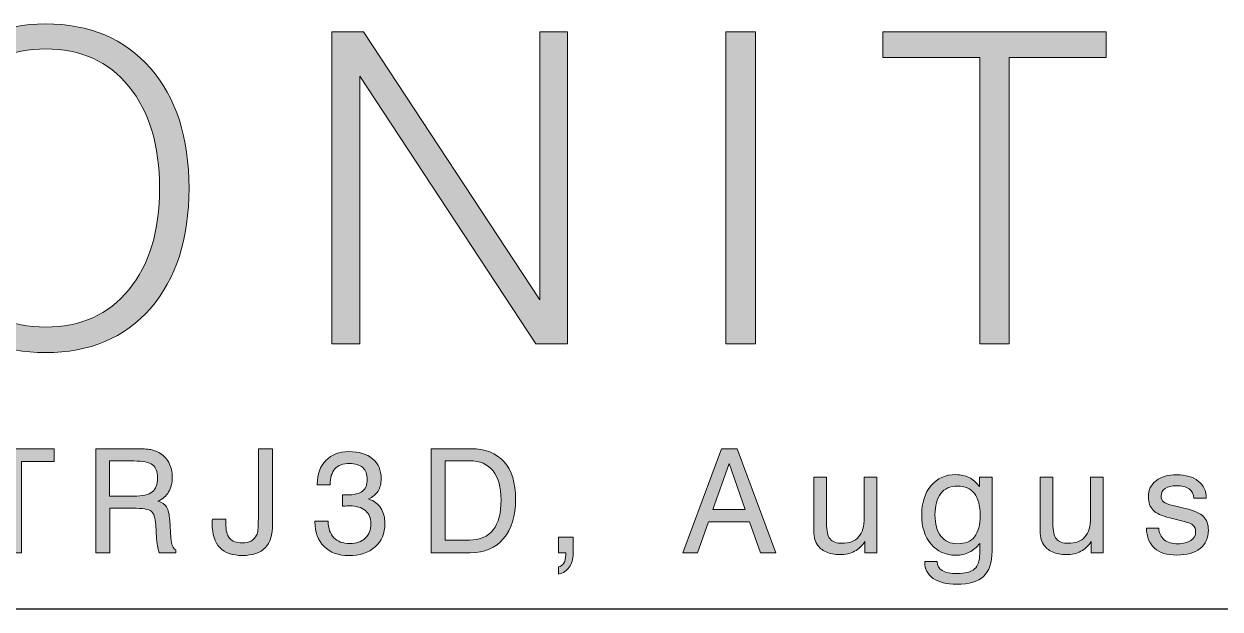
# Model space of a CAD drawing. Extents: x -156 to 152, y -57 to 92.
# Drawn here: x -135.7 to -126.99, y 16.54 to 20.81 of the extents above; entities that cross this region are included whole.
import ezdxf

# ---------------------------------------------------------------- set-up
doc = ezdxf.new("R2010")
doc.units = 0
doc.header["$MEASUREMENT"] = 0
doc.layers.get('0').update_dxf_attribs({"color": 50})
doc.layers.add('Layer 1', color=100, linetype='Continuous')

# ---------------------------------------------------------------- blocks, each defined once
blk = doc.blocks.new('samll')
at = {"layer": 'Layer 1', "true_color": 0x231f20}
h = blk.add_hatch(color=250, dxfattribs=at)
h.dxf.hatch_style = 2
edge = h.paths.add_edge_path()
edge.add_spline(control_points=[(122.944, -215.053), (122.944, -213.654), (123.299, -212.547), (124.01, -211.73), (124.721, -210.914), (125.682, -210.506), (126.893, -210.506), (128.108, -210.506), (129.072, -210.914), (129.785, -211.73), (130.498, -212.547), (130.854, -213.654), (130.854, -215.053), (130.854, -216.451), (130.498, -217.559), (129.785, -218.375), (129.072, -219.191), (128.108, -219.6), (126.893, -219.6), (125.682, -219.6), (124.721, -219.191), (124.01, -218.375), (123.299, -217.559), (122.944, -216.451), (122.944, -215.053)], knot_values=[0, 0, 0, 0, 1, 1, 1, 2, 2, 2, 3, 3, 3, 4, 4, 4, 5, 5, 5, 6, 6, 6, 7, 7, 7, 8, 8, 8, 8], degree=3, periodic=0)
edge = h.paths.add_edge_path()
edge.add_spline(control_points=[(123.764, -215.053), (123.764, -216.232), (124.045, -217.167), (124.608, -217.856), (125.17, -218.546), (125.932, -218.891), (126.893, -218.891), (127.858, -218.891), (128.624, -218.547), (129.19, -217.859), (129.756, -217.172), (130.04, -216.236), (130.04, -215.053), (130.04, -213.865), (129.756, -212.926), (129.19, -212.234), (128.624, -211.543), (127.858, -211.197), (126.893, -211.197), (125.944, -211.197), (125.185, -211.546), (124.617, -212.243), (124.048, -212.94), (123.764, -213.877), (123.764, -215.053)], knot_values=[0, 0, 0, 0, 1, 1, 1, 2, 2, 2, 3, 3, 3, 4, 4, 4, 5, 5, 5, 6, 6, 6, 7, 7, 7, 8, 8, 8, 8], degree=3, periodic=0)
h = blk.add_hatch(color=250, dxfattribs=at)
h.dxf.hatch_style = 2
h.paths.add_polyline_path([(134.801, -219.359), (134.801, -210.729), (135.674, -210.729), (140.549, -218.135), (140.549, -210.729), (141.316, -210.729), (141.316, -219.359), (140.438, -219.359), (135.58, -211.953), (135.58, -219.359)])
h = blk.add_hatch(color=250, dxfattribs=at)
h.dxf.hatch_style = 2
h.paths.add_polyline_path([(145.697, -219.359), (145.697, -210.729), (146.511, -210.729), (146.511, -219.359)])
h = blk.add_hatch(color=250, dxfattribs=at)
h.dxf.hatch_style = 2
h.paths.add_polyline_path([(152.714, -219.359), (152.714, -211.438), (150.036, -211.438), (150.036, -210.729), (156.206, -210.729), (156.206, -211.438), (153.528, -211.438), (153.528, -219.359)])
at = {"layer": 'Layer 1', "lineweight": 0}
for points in [[(134.801, -219.359), (134.801, -210.729), (135.674, -210.729), (140.549, -218.135), (140.549, -210.729), (141.316, -210.729), (141.316, -219.359), (140.438, -219.359), (135.58, -211.953), (135.58, -219.359), (134.801, -219.359)], [(145.697, -219.359), (145.697, -210.729), (146.511, -210.729), (146.511, -219.359), (145.697, -219.359)], [(152.714, -219.359), (152.714, -211.438), (150.036, -211.438), (150.036, -210.729), (156.206, -210.729), (156.206, -211.438), (153.528, -211.438), (153.528, -219.359), (152.714, -219.359)]]:
    blk.add_lwpolyline(points, dxfattribs=at)
for points in [[(122.944, -215.053), (122.944, -213.654), (123.299, -212.547), (124.01, -211.73), (124.721, -210.914), (125.682, -210.506), (126.893, -210.506), (128.108, -210.506), (129.072, -210.914), (129.785, -211.73), (130.498, -212.547), (130.854, -213.654), (130.854, -215.053), (130.854, -216.451), (130.498, -217.559), (129.785, -218.375), (129.072, -219.191), (128.108, -219.6), (126.893, -219.6), (125.682, -219.6), (124.721, -219.191), (124.01, -218.375), (123.299, -217.559), (122.944, -216.451), (122.944, -215.053)], [(123.764, -215.053), (123.764, -216.232), (124.045, -217.167), (124.608, -217.856), (125.17, -218.546), (125.932, -218.891), (126.893, -218.891), (127.858, -218.891), (128.624, -218.547), (129.19, -217.859), (129.756, -217.172), (130.04, -216.236), (130.04, -215.053), (130.04, -213.865), (129.756, -212.926), (129.19, -212.234), (128.624, -211.543), (127.858, -211.197), (126.893, -211.197), (125.944, -211.197), (125.185, -211.546), (124.617, -212.243), (124.048, -212.94), (123.764, -213.877), (123.764, -215.053)]]:
    blk.add_open_spline(points, degree=3, knots=[0, 0, 0, 0, 1, 1, 1, 2, 2, 2, 3, 3, 3, 4, 4, 4, 5, 5, 5, 6, 6, 6, 7, 7, 7, 8, 8, 8, 8], dxfattribs=at)
blk = doc.blocks.new('big')
at = {"layer": 'Layer 1', "true_color": 0x231f20}
h = blk.add_hatch(color=250, dxfattribs=at)
h.dxf.hatch_style = 2
h.paths.add_polyline_path([(125.826, -225.135), (125.826, -222.608), (124.918, -222.608), (124.918, -222.258), (127.127, -222.258), (127.127, -222.608), (126.219, -222.608), (126.219, -225.135)])
h = blk.add_hatch(color=250, dxfattribs=at)
h.dxf.hatch_style = 2
edge = h.paths.add_edge_path()
edge.add_spline(control_points=[(128.274, -222.258), (128.274, -222.258), (129.39, -222.258), (129.39, -222.258), (129.571, -222.258), (129.704, -222.266), (129.789, -222.282), (129.875, -222.297), (129.951, -222.323), (130.019, -222.36), (130.14, -222.426), (130.232, -222.519), (130.295, -222.637), (130.358, -222.756), (130.39, -222.895), (130.39, -223.055), (130.39, -223.21), (130.356, -223.343), (130.29, -223.453), (130.224, -223.562), (130.125, -223.649), (129.993, -223.711), (130.105, -223.743), (130.185, -223.795), (130.232, -223.87), (130.28, -223.944), (130.31, -224.069), (130.321, -224.247), (130.321, -224.247), (130.354, -224.721), (130.354, -224.721), (130.361, -224.823), (130.375, -224.898), (130.395, -224.949), (130.415, -224.999), (130.445, -225.034), (130.485, -225.055), (130.485, -225.055), (130.485, -225.135), (130.485, -225.135), (130.485, -225.135), (130.034, -225.135), (130.034, -225.135), (129.998, -225.075), (129.972, -224.947), (129.958, -224.75), (129.958, -224.745), (129.958, -224.741), (129.958, -224.739), (129.958, -224.739), (129.935, -224.364), (129.935, -224.364), (129.921, -224.171), (129.88, -224.046), (129.812, -223.989), (129.743, -223.932), (129.57, -223.903), (129.294, -223.903), (129.294, -223.903), (128.661, -223.903), (128.661, -223.903), (128.661, -223.903), (128.661, -225.135), (128.661, -225.135), (128.661, -225.135), (128.274, -225.135), (128.274, -225.135), (128.274, -225.135), (128.274, -222.258), (128.274, -222.258)], knot_values=[0, 0, 0, 0, 1, 1, 1, 2, 2, 2, 3, 3, 3, 4, 4, 4, 5, 5, 5, 6, 6, 6, 7, 7, 7, 8, 8, 8, 9, 9, 9, 10, 10, 10, 11, 11, 11, 12, 12, 12, 13, 13, 13, 14, 14, 14, 15, 15, 15, 16, 16, 16, 17, 17, 17, 18, 18, 18, 19, 19, 19, 20, 20, 20, 21, 21, 21, 22, 22, 22, 23, 23, 23, 23], degree=3, periodic=0)
edge = h.paths.add_edge_path()
edge.add_spline(control_points=[(128.657, -222.596), (128.657, -222.596), (128.657, -223.571), (128.657, -223.571), (128.657, -223.571), (129.325, -223.571), (129.325, -223.571), (129.566, -223.571), (129.736, -223.532), (129.836, -223.454), (129.936, -223.375), (129.985, -223.245), (129.985, -223.063), (129.985, -222.893), (129.938, -222.772), (129.845, -222.702), (129.751, -222.631), (129.578, -222.596), (129.325, -222.596), (129.325, -222.596), (128.657, -222.596), (128.657, -222.596)], knot_values=[0, 0, 0, 0, 1, 1, 1, 2, 2, 2, 3, 3, 3, 4, 4, 4, 5, 5, 5, 6, 6, 6, 7, 7, 7, 7], degree=3, periodic=0)
h = blk.add_hatch(color=250, dxfattribs=at)
h.dxf.hatch_style = 2
edge = h.paths.add_edge_path()
edge.add_spline(control_points=[(131.499, -224.204), (131.499, -224.204), (131.874, -224.204), (131.874, -224.204), (131.872, -224.218), (131.871, -224.233), (131.871, -224.25), (131.87, -224.266), (131.87, -224.29), (131.87, -224.323), (131.87, -224.513), (131.905, -224.65), (131.977, -224.736), (132.049, -224.821), (132.164, -224.864), (132.323, -224.864), (132.422, -224.864), (132.504, -224.846), (132.569, -224.811), (132.634, -224.776), (132.686, -224.721), (132.723, -224.647), (132.74, -224.612), (132.752, -224.562), (132.759, -224.5), (132.767, -224.437), (132.77, -224.33), (132.77, -224.18), (132.77, -224.18), (132.77, -222.258), (132.77, -222.258), (132.77, -222.258), (133.163, -222.258), (133.163, -222.258), (133.163, -222.258), (133.163, -224.338), (133.163, -224.338), (133.163, -224.635), (133.095, -224.855), (132.959, -224.998), (132.824, -225.14), (132.614, -225.211), (132.331, -225.211), (132.052, -225.211), (131.843, -225.138), (131.704, -224.991), (131.564, -224.844), (131.495, -224.622), (131.495, -224.327), (131.495, -224.294), (131.495, -224.269), (131.496, -224.251), (131.496, -224.234), (131.497, -224.218), (131.499, -224.204)], knot_values=[0, 0, 0, 0, 1, 1, 1, 2, 2, 2, 3, 3, 3, 4, 4, 4, 5, 5, 5, 6, 6, 6, 7, 7, 7, 8, 8, 8, 9, 9, 9, 10, 10, 10, 11, 11, 11, 12, 12, 12, 13, 13, 13, 14, 14, 14, 15, 15, 15, 16, 16, 16, 17, 17, 17, 18, 18, 18, 18], degree=3, periodic=0)
h = blk.add_hatch(color=250, dxfattribs=at)
h.dxf.hatch_style = 2
edge = h.paths.add_edge_path()
edge.add_spline(control_points=[(134.333, -224.264), (134.333, -224.264), (134.697, -224.264), (134.697, -224.264), (134.702, -224.461), (134.756, -224.612), (134.859, -224.719), (134.962, -224.826), (135.107, -224.879), (135.294, -224.879), (135.477, -224.879), (135.62, -224.831), (135.725, -224.733), (135.83, -224.635), (135.882, -224.501), (135.882, -224.331), (135.882, -224.174), (135.831, -224.053), (135.728, -223.967), (135.625, -223.881), (135.48, -223.838), (135.294, -223.838), (135.257, -223.838), (135.194, -223.841), (135.107, -223.846), (135.107, -223.846), (135.093, -223.848), (135.093, -223.848), (135.093, -223.848), (135.095, -223.532), (135.095, -223.532), (135.112, -223.533), (135.129, -223.534), (135.147, -223.535), (135.165, -223.535), (135.187, -223.536), (135.214, -223.536), (135.415, -223.536), (135.56, -223.501), (135.648, -223.433), (135.736, -223.365), (135.781, -223.255), (135.781, -223.104), (135.781, -222.963), (135.738, -222.855), (135.654, -222.78), (135.569, -222.704), (135.448, -222.667), (135.291, -222.667), (135.113, -222.667), (134.979, -222.716), (134.889, -222.816), (134.799, -222.916), (134.753, -223.063), (134.753, -223.258), (134.753, -223.258), (134.398, -223.258), (134.398, -223.258), (134.398, -223.258), (134.398, -223.239), (134.398, -223.239), (134.398, -222.964), (134.477, -222.745), (134.634, -222.583), (134.792, -222.42), (135.003, -222.338), (135.269, -222.338), (135.553, -222.338), (135.773, -222.404), (135.93, -222.536), (136.087, -222.667), (136.166, -222.851), (136.166, -223.086), (136.166, -223.222), (136.136, -223.337), (136.078, -223.431), (136.019, -223.525), (135.933, -223.598), (135.818, -223.647), (135.966, -223.702), (136.079, -223.787), (136.155, -223.902), (136.231, -224.017), (136.269, -224.16), (136.269, -224.331), (136.269, -224.599), (136.179, -224.813), (135.998, -224.974), (135.816, -225.135), (135.574, -225.215), (135.269, -225.215), (134.984, -225.215), (134.757, -225.131), (134.587, -224.962), (134.418, -224.794), (134.333, -224.567), (134.333, -224.284), (134.333, -224.284), (134.333, -224.264), (134.333, -224.264)], knot_values=[0, 0, 0, 0, 1, 1, 1, 2, 2, 2, 3, 3, 3, 4, 4, 4, 5, 5, 5, 6, 6, 6, 7, 7, 7, 8, 8, 8, 9, 9, 9, 10, 10, 10, 11, 11, 11, 12, 12, 12, 13, 13, 13, 14, 14, 14, 15, 15, 15, 16, 16, 16, 17, 17, 17, 18, 18, 18, 19, 19, 19, 20, 20, 20, 21, 21, 21, 22, 22, 22, 23, 23, 23, 24, 24, 24, 25, 25, 25, 26, 26, 26, 27, 27, 27, 28, 28, 28, 29, 29, 29, 30, 30, 30, 31, 31, 31, 32, 32, 32, 33, 33, 33, 33], degree=3, periodic=0)
h = blk.add_hatch(color=250, dxfattribs=at)
h.dxf.hatch_style = 2
edge = h.paths.add_edge_path()
edge.add_spline(control_points=[(137.546, -225.135), (137.546, -225.135), (137.546, -222.258), (137.546, -222.258), (137.546, -222.258), (138.642, -222.258), (138.642, -222.258), (139.042, -222.258), (139.35, -222.378), (139.562, -222.618), (139.775, -222.857), (139.882, -223.203), (139.882, -223.655), (139.882, -224.122), (139.771, -224.486), (139.551, -224.746), (139.33, -225.005), (139.022, -225.135), (138.626, -225.135), (138.626, -225.135), (137.546, -225.135), (137.546, -225.135)], knot_values=[0, 0, 0, 0, 1, 1, 1, 2, 2, 2, 3, 3, 3, 4, 4, 4, 5, 5, 5, 6, 6, 6, 7, 7, 7, 7], degree=3, periodic=0)
edge = h.paths.add_edge_path()
edge.add_spline(control_points=[(138.608, -222.59), (138.608, -222.59), (137.937, -222.59), (137.937, -222.59), (137.937, -222.59), (137.937, -224.784), (137.937, -224.784), (137.937, -224.784), (138.608, -224.784), (138.608, -224.784), (138.896, -224.784), (139.114, -224.69), (139.261, -224.503), (139.408, -224.316), (139.481, -224.04), (139.481, -223.674), (139.481, -223.324), (139.407, -223.056), (139.257, -222.87), (139.107, -222.684), (138.891, -222.59), (138.608, -222.59)], knot_values=[0, 0, 0, 0, 1, 1, 1, 2, 2, 2, 3, 3, 3, 4, 4, 4, 5, 5, 5, 6, 6, 6, 7, 7, 7, 7], degree=3, periodic=0)
h = blk.add_hatch(color=250, dxfattribs=at)
h.dxf.hatch_style = 2
h.paths.add_polyline_path([(144.502, -225.135), (145.571, -222.258), (146.002, -222.258), (147.075, -225.135), (146.651, -225.135), (146.346, -224.276), (145.213, -224.276), (144.907, -225.135)])
h.paths.add_polyline_path([(145.334, -223.94), (146.231, -223.94), (145.786, -222.67)])
h = blk.add_hatch(color=250, dxfattribs=at)
h.dxf.hatch_style = 2
edge = h.paths.add_edge_path()
edge.add_spline(control_points=[(148.478, -223.043), (148.478, -223.043), (148.478, -224.327), (148.478, -224.327), (148.478, -224.532), (148.51, -224.675), (148.575, -224.755), (148.639, -224.835), (148.748, -224.875), (148.902, -224.875), (149.105, -224.875), (149.259, -224.816), (149.363, -224.697), (149.467, -224.578), (149.519, -224.402), (149.519, -224.17), (149.519, -224.17), (149.519, -223.043), (149.519, -223.043), (149.519, -223.043), (149.871, -223.043), (149.871, -223.043), (149.871, -223.043), (149.871, -225.135), (149.871, -225.135), (149.871, -225.135), (149.535, -225.135), (149.535, -225.135), (149.535, -225.135), (149.535, -224.823), (149.535, -224.823), (149.462, -224.944), (149.367, -225.035), (149.251, -225.096), (149.136, -225.157), (149, -225.188), (148.843, -225.188), (148.697, -225.188), (148.57, -225.163), (148.462, -225.114), (148.354, -225.064), (148.271, -224.994), (148.214, -224.903), (148.182, -224.852), (148.158, -224.792), (148.144, -224.724), (148.13, -224.656), (148.123, -224.547), (148.123, -224.399), (148.123, -224.399), (148.123, -224.299), (148.123, -224.299), (148.123, -224.299), (148.123, -223.043), (148.123, -223.043), (148.123, -223.043), (148.478, -223.043), (148.478, -223.043)], knot_values=[0, 0, 0, 0, 1, 1, 1, 2, 2, 2, 3, 3, 3, 4, 4, 4, 5, 5, 5, 6, 6, 6, 7, 7, 7, 8, 8, 8, 9, 9, 9, 10, 10, 10, 11, 11, 11, 12, 12, 12, 13, 13, 13, 14, 14, 14, 15, 15, 15, 16, 16, 16, 17, 17, 17, 18, 18, 18, 19, 19, 19, 19], degree=3, periodic=0)
h = blk.add_hatch(color=250, dxfattribs=at)
h.dxf.hatch_style = 2
edge = h.paths.add_edge_path()
edge.add_spline(control_points=[(152.71, -224.879), (152.628, -224.987), (152.532, -225.068), (152.422, -225.123), (152.312, -225.177), (152.187, -225.204), (152.046, -225.204), (151.763, -225.204), (151.536, -225.101), (151.364, -224.896), (151.192, -224.691), (151.106, -224.42), (151.106, -224.083), (151.106, -223.749), (151.193, -223.481), (151.365, -223.279), (151.538, -223.076), (151.766, -222.975), (152.05, -222.975), (152.188, -222.975), (152.309, -223.001), (152.414, -223.054), (152.519, -223.107), (152.616, -223.191), (152.706, -223.307), (152.706, -223.307), (152.706, -223.043), (152.706, -223.043), (152.706, -223.043), (153.05, -223.043), (153.05, -223.043), (153.05, -223.043), (153.05, -225.09), (153.05, -225.09), (153.05, -225.413), (152.973, -225.646), (152.819, -225.791), (152.666, -225.935), (152.417, -226.006), (152.075, -226.006), (151.798, -226.006), (151.581, -225.952), (151.425, -225.844), (151.269, -225.736), (151.19, -225.586), (151.19, -225.395), (151.19, -225.395), (151.19, -225.379), (151.19, -225.379), (151.19, -225.379), (151.534, -225.379), (151.534, -225.379), (151.534, -225.379), (151.534, -225.387), (151.534, -225.387), (151.534, -225.495), (151.58, -225.576), (151.672, -225.63), (151.764, -225.685), (151.902, -225.711), (152.087, -225.711), (152.308, -225.711), (152.467, -225.669), (152.564, -225.584), (152.662, -225.5), (152.71, -225.36), (152.71, -225.167), (152.71, -225.167), (152.71, -224.879), (152.71, -224.879)], knot_values=[0, 0, 0, 0, 1, 1, 1, 2, 2, 2, 3, 3, 3, 4, 4, 4, 5, 5, 5, 6, 6, 6, 7, 7, 7, 8, 8, 8, 9, 9, 9, 10, 10, 10, 11, 11, 11, 12, 12, 12, 13, 13, 13, 14, 14, 14, 15, 15, 15, 16, 16, 16, 17, 17, 17, 18, 18, 18, 19, 19, 19, 20, 20, 20, 21, 21, 21, 22, 22, 22, 23, 23, 23, 23], degree=3, periodic=0)
edge = h.paths.add_edge_path()
edge.add_spline(control_points=[(152.091, -223.292), (151.893, -223.292), (151.741, -223.36), (151.634, -223.499), (151.527, -223.637), (151.474, -223.834), (151.474, -224.09), (151.474, -224.342), (151.528, -224.537), (151.638, -224.677), (151.747, -224.817), (151.899, -224.887), (152.095, -224.887), (152.308, -224.887), (152.466, -224.823), (152.568, -224.695), (152.67, -224.566), (152.722, -224.37), (152.722, -224.104), (152.722, -223.836), (152.668, -223.633), (152.562, -223.497), (152.457, -223.36), (152.299, -223.292), (152.091, -223.292)], knot_values=[0, 0, 0, 0, 1, 1, 1, 2, 2, 2, 3, 3, 3, 4, 4, 4, 5, 5, 5, 6, 6, 6, 7, 7, 7, 8, 8, 8, 8], degree=3, periodic=0)
h = blk.add_hatch(color=250, dxfattribs=at)
h.dxf.hatch_style = 2
edge = h.paths.add_edge_path()
edge.add_spline(control_points=[(154.734, -223.043), (154.734, -223.043), (154.734, -224.327), (154.734, -224.327), (154.734, -224.532), (154.767, -224.675), (154.831, -224.755), (154.896, -224.835), (155.004, -224.875), (155.158, -224.875), (155.361, -224.875), (155.515, -224.816), (155.619, -224.697), (155.723, -224.578), (155.775, -224.402), (155.775, -224.17), (155.775, -224.17), (155.775, -223.043), (155.775, -223.043), (155.775, -223.043), (156.127, -223.043), (156.127, -223.043), (156.127, -223.043), (156.127, -225.135), (156.127, -225.135), (156.127, -225.135), (155.791, -225.135), (155.791, -225.135), (155.791, -225.135), (155.791, -224.823), (155.791, -224.823), (155.718, -224.944), (155.624, -225.035), (155.508, -225.096), (155.392, -225.157), (155.256, -225.188), (155.1, -225.188), (154.954, -225.188), (154.827, -225.163), (154.719, -225.114), (154.611, -225.064), (154.528, -224.994), (154.471, -224.903), (154.438, -224.852), (154.415, -224.792), (154.4, -224.724), (154.386, -224.656), (154.379, -224.547), (154.379, -224.399), (154.379, -224.399), (154.379, -224.299), (154.379, -224.299), (154.379, -224.299), (154.379, -223.043), (154.379, -223.043), (154.379, -223.043), (154.734, -223.043), (154.734, -223.043)], knot_values=[0, 0, 0, 0, 1, 1, 1, 2, 2, 2, 3, 3, 3, 4, 4, 4, 5, 5, 5, 6, 6, 6, 7, 7, 7, 8, 8, 8, 9, 9, 9, 10, 10, 10, 11, 11, 11, 12, 12, 12, 13, 13, 13, 14, 14, 14, 15, 15, 15, 16, 16, 16, 17, 17, 17, 18, 18, 18, 19, 19, 19, 19], degree=3, periodic=0)
h = blk.add_hatch(color=250, dxfattribs=at)
h.dxf.hatch_style = 2
edge = h.paths.add_edge_path()
edge.add_spline(control_points=[(157.319, -224.456), (157.319, -224.456), (157.657, -224.456), (157.657, -224.456), (157.67, -224.598), (157.721, -224.705), (157.811, -224.778), (157.9, -224.851), (158.026, -224.887), (158.19, -224.887), (158.341, -224.887), (158.46, -224.857), (158.548, -224.798), (158.635, -224.739), (158.679, -224.658), (158.679, -224.555), (158.679, -224.479), (158.657, -224.419), (158.613, -224.378), (158.57, -224.337), (158.485, -224.302), (158.358, -224.272), (158.358, -224.272), (157.966, -224.17), (157.966, -224.17), (157.745, -224.117), (157.59, -224.046), (157.504, -223.958), (157.417, -223.871), (157.374, -223.745), (157.374, -223.583), (157.374, -223.397), (157.444, -223.251), (157.584, -223.142), (157.724, -223.033), (157.916, -222.979), (158.159, -222.979), (158.408, -222.979), (158.606, -223.037), (158.753, -223.153), (158.9, -223.269), (158.974, -223.424), (158.974, -223.62), (158.974, -223.62), (158.974, -223.627), (158.974, -223.627), (158.974, -223.627), (158.632, -223.627), (158.632, -223.627), (158.624, -223.517), (158.579, -223.431), (158.496, -223.371), (158.414, -223.31), (158.301, -223.28), (158.159, -223.28), (158.017, -223.28), (157.91, -223.305), (157.836, -223.354), (157.762, -223.403), (157.726, -223.476), (157.726, -223.571), (157.726, -223.639), (157.749, -223.691), (157.795, -223.73), (157.841, -223.769), (157.927, -223.802), (158.054, -223.831), (158.054, -223.831), (158.394, -223.911), (158.394, -223.911), (158.636, -223.968), (158.802, -224.041), (158.894, -224.13), (158.985, -224.22), (159.03, -224.347), (159.03, -224.512), (159.03, -224.729), (158.954, -224.898), (158.801, -225.019), (158.648, -225.14), (158.434, -225.2), (158.159, -225.2), (157.891, -225.2), (157.685, -225.136), (157.541, -225.008), (157.397, -224.881), (157.323, -224.696), (157.319, -224.456)], knot_values=[0, 0, 0, 0, 1, 1, 1, 2, 2, 2, 3, 3, 3, 4, 4, 4, 5, 5, 5, 6, 6, 6, 7, 7, 7, 8, 8, 8, 9, 9, 9, 10, 10, 10, 11, 11, 11, 12, 12, 12, 13, 13, 13, 14, 14, 14, 15, 15, 15, 16, 16, 16, 17, 17, 17, 18, 18, 18, 19, 19, 19, 20, 20, 20, 21, 21, 21, 22, 22, 22, 23, 23, 23, 24, 24, 24, 25, 25, 25, 26, 26, 26, 27, 27, 27, 28, 28, 28, 29, 29, 29, 29], degree=3, periodic=0)
h = blk.add_hatch(color=250, dxfattribs=at)
h.dxf.hatch_style = 2
edge = h.paths.add_edge_path()
edge.add_spline(control_points=[(141.07, -225.135), (141.07, -225.135), (141.07, -224.704), (141.07, -224.704), (141.07, -224.704), (141.471, -224.704), (141.471, -224.704), (141.471, -224.704), (141.471, -225.17), (141.471, -225.17), (141.471, -225.317), (141.436, -225.439), (141.366, -225.536), (141.296, -225.632), (141.198, -225.696), (141.07, -225.727), (141.07, -225.727), (141.07, -225.528), (141.07, -225.528), (141.133, -225.515), (141.181, -225.479), (141.216, -225.421), (141.25, -225.363), (141.268, -225.288), (141.268, -225.196), (141.268, -225.196), (141.268, -225.135), (141.268, -225.135), (141.268, -225.135), (141.07, -225.135), (141.07, -225.135)], knot_values=[0, 0, 0, 0, 1, 1, 1, 2, 2, 2, 3, 3, 3, 4, 4, 4, 5, 5, 5, 6, 6, 6, 7, 7, 7, 8, 8, 8, 9, 9, 9, 10, 10, 10, 10], degree=3, periodic=0)
at = {"layer": 'Layer 1', "lineweight": 0}
for points in [[(125.826, -225.135), (125.826, -222.608), (124.918, -222.608), (124.918, -222.258), (127.127, -222.258), (127.127, -222.608), (126.219, -222.608), (126.219, -225.135), (125.826, -225.135)], [(144.502, -225.135), (145.571, -222.258), (146.002, -222.258), (147.075, -225.135), (146.651, -225.135), (146.346, -224.276), (145.213, -224.276), (144.907, -225.135), (144.502, -225.135)], [(145.334, -223.94), (146.231, -223.94), (145.786, -222.67), (145.334, -223.94)]]:
    blk.add_lwpolyline(points, dxfattribs=at)
for points, knots in [([(128.274, -222.258), (128.274, -222.258), (129.39, -222.258), (129.39, -222.258), (129.571, -222.258), (129.704, -222.266), (129.789, -222.282), (129.875, -222.297), (129.951, -222.323), (130.019, -222.36), (130.14, -222.426), (130.232, -222.519), (130.295, -222.637), (130.358, -222.756), (130.39, -222.895), (130.39, -223.055), (130.39, -223.21), (130.356, -223.343), (130.29, -223.453), (130.224, -223.562), (130.125, -223.649), (129.993, -223.711), (130.105, -223.743), (130.185, -223.795), (130.232, -223.87), (130.28, -223.944), (130.31, -224.069), (130.321, -224.247), (130.321, -224.247), (130.354, -224.721), (130.354, -224.721), (130.361, -224.823), (130.375, -224.898), (130.395, -224.949), (130.415, -224.999), (130.445, -225.034), (130.485, -225.055), (130.485, -225.055), (130.485, -225.135), (130.485, -225.135), (130.485, -225.135), (130.034, -225.135), (130.034, -225.135), (129.998, -225.075), (129.972, -224.947), (129.958, -224.75), (129.958, -224.745), (129.958, -224.741), (129.958, -224.739), (129.958, -224.739), (129.935, -224.364), (129.935, -224.364), (129.921, -224.171), (129.88, -224.046), (129.812, -223.989), (129.743, -223.932), (129.57, -223.903), (129.294, -223.903), (129.294, -223.903), (128.661, -223.903), (128.661, -223.903), (128.661, -223.903), (128.661, -225.135), (128.661, -225.135), (128.661, -225.135), (128.274, -225.135), (128.274, -225.135), (128.274, -225.135), (128.274, -222.258), (128.274, -222.258)], [0, 0, 0, 0, 1, 1, 1, 2, 2, 2, 3, 3, 3, 4, 4, 4, 5, 5, 5, 6, 6, 6, 7, 7, 7, 8, 8, 8, 9, 9, 9, 10, 10, 10, 11, 11, 11, 12, 12, 12, 13, 13, 13, 14, 14, 14, 15, 15, 15, 16, 16, 16, 17, 17, 17, 18, 18, 18, 19, 19, 19, 20, 20, 20, 21, 21, 21, 22, 22, 22, 23, 23, 23, 23]), ([(131.499, -224.204), (131.499, -224.204), (131.874, -224.204), (131.874, -224.204), (131.872, -224.218), (131.871, -224.233), (131.871, -224.25), (131.87, -224.266), (131.87, -224.29), (131.87, -224.323), (131.87, -224.513), (131.905, -224.65), (131.977, -224.736), (132.049, -224.821), (132.164, -224.864), (132.323, -224.864), (132.422, -224.864), (132.504, -224.846), (132.569, -224.811), (132.634, -224.776), (132.686, -224.721), (132.723, -224.647), (132.74, -224.612), (132.752, -224.562), (132.759, -224.5), (132.767, -224.437), (132.77, -224.33), (132.77, -224.18), (132.77, -224.18), (132.77, -222.258), (132.77, -222.258), (132.77, -222.258), (133.163, -222.258), (133.163, -222.258), (133.163, -222.258), (133.163, -224.338), (133.163, -224.338), (133.163, -224.635), (133.095, -224.855), (132.959, -224.998), (132.824, -225.14), (132.614, -225.211), (132.331, -225.211), (132.052, -225.211), (131.843, -225.138), (131.704, -224.991), (131.564, -224.844), (131.495, -224.622), (131.495, -224.327), (131.495, -224.294), (131.495, -224.269), (131.496, -224.251), (131.496, -224.234), (131.497, -224.218), (131.499, -224.204)], [0, 0, 0, 0, 1, 1, 1, 2, 2, 2, 3, 3, 3, 4, 4, 4, 5, 5, 5, 6, 6, 6, 7, 7, 7, 8, 8, 8, 9, 9, 9, 10, 10, 10, 11, 11, 11, 12, 12, 12, 13, 13, 13, 14, 14, 14, 15, 15, 15, 16, 16, 16, 17, 17, 17, 18, 18, 18, 18]), ([(134.333, -224.264), (134.333, -224.264), (134.697, -224.264), (134.697, -224.264), (134.702, -224.461), (134.756, -224.612), (134.859, -224.719), (134.962, -224.826), (135.107, -224.879), (135.294, -224.879), (135.477, -224.879), (135.62, -224.831), (135.725, -224.733), (135.83, -224.635), (135.882, -224.501), (135.882, -224.331), (135.882, -224.174), (135.831, -224.053), (135.728, -223.967), (135.625, -223.881), (135.48, -223.838), (135.294, -223.838), (135.257, -223.838), (135.194, -223.841), (135.107, -223.846), (135.107, -223.846), (135.093, -223.848), (135.093, -223.848), (135.093, -223.848), (135.095, -223.532), (135.095, -223.532), (135.112, -223.533), (135.129, -223.534), (135.147, -223.535), (135.165, -223.535), (135.187, -223.536), (135.214, -223.536), (135.415, -223.536), (135.56, -223.501), (135.648, -223.433), (135.736, -223.365), (135.781, -223.255), (135.781, -223.104), (135.781, -222.963), (135.738, -222.855), (135.654, -222.78), (135.569, -222.704), (135.448, -222.667), (135.291, -222.667), (135.113, -222.667), (134.979, -222.716), (134.889, -222.816), (134.799, -222.916), (134.753, -223.063), (134.753, -223.258), (134.753, -223.258), (134.398, -223.258), (134.398, -223.258), (134.398, -223.258), (134.398, -223.239), (134.398, -223.239), (134.398, -222.964), (134.477, -222.745), (134.634, -222.583), (134.792, -222.42), (135.003, -222.338), (135.269, -222.338), (135.553, -222.338), (135.773, -222.404), (135.93, -222.536), (136.087, -222.667), (136.166, -222.851), (136.166, -223.086), (136.166, -223.222), (136.136, -223.337), (136.078, -223.431), (136.019, -223.525), (135.933, -223.598), (135.818, -223.647), (135.966, -223.702), (136.079, -223.787), (136.155, -223.902), (136.231, -224.017), (136.269, -224.16), (136.269, -224.331), (136.269, -224.599), (136.179, -224.813), (135.998, -224.974), (135.816, -225.135), (135.574, -225.215), (135.269, -225.215), (134.984, -225.215), (134.757, -225.131), (134.587, -224.962), (134.418, -224.794), (134.333, -224.567), (134.333, -224.284), (134.333, -224.284), (134.333, -224.264), (134.333, -224.264)], [0, 0, 0, 0, 1, 1, 1, 2, 2, 2, 3, 3, 3, 4, 4, 4, 5, 5, 5, 6, 6, 6, 7, 7, 7, 8, 8, 8, 9, 9, 9, 10, 10, 10, 11, 11, 11, 12, 12, 12, 13, 13, 13, 14, 14, 14, 15, 15, 15, 16, 16, 16, 17, 17, 17, 18, 18, 18, 19, 19, 19, 20, 20, 20, 21, 21, 21, 22, 22, 22, 23, 23, 23, 24, 24, 24, 25, 25, 25, 26, 26, 26, 27, 27, 27, 28, 28, 28, 29, 29, 29, 30, 30, 30, 31, 31, 31, 32, 32, 32, 33, 33, 33, 33]), ([(137.546, -225.135), (137.546, -225.135), (137.546, -222.258), (137.546, -222.258), (137.546, -222.258), (138.642, -222.258), (138.642, -222.258), (139.042, -222.258), (139.35, -222.378), (139.562, -222.618), (139.775, -222.857), (139.882, -223.203), (139.882, -223.655), (139.882, -224.122), (139.771, -224.486), (139.551, -224.746), (139.33, -225.005), (139.022, -225.135), (138.626, -225.135), (138.626, -225.135), (137.546, -225.135), (137.546, -225.135)], [0, 0, 0, 0, 1, 1, 1, 2, 2, 2, 3, 3, 3, 4, 4, 4, 5, 5, 5, 6, 6, 6, 7, 7, 7, 7]), ([(128.657, -222.596), (128.657, -222.596), (128.657, -223.571), (128.657, -223.571), (128.657, -223.571), (129.325, -223.571), (129.325, -223.571), (129.566, -223.571), (129.736, -223.532), (129.836, -223.454), (129.936, -223.375), (129.985, -223.245), (129.985, -223.063), (129.985, -222.893), (129.938, -222.772), (129.845, -222.702), (129.751, -222.631), (129.578, -222.596), (129.325, -222.596), (129.325, -222.596), (128.657, -222.596), (128.657, -222.596)], [0, 0, 0, 0, 1, 1, 1, 2, 2, 2, 3, 3, 3, 4, 4, 4, 5, 5, 5, 6, 6, 6, 7, 7, 7, 7]), ([(138.608, -222.59), (138.608, -222.59), (137.937, -222.59), (137.937, -222.59), (137.937, -222.59), (137.937, -224.784), (137.937, -224.784), (137.937, -224.784), (138.608, -224.784), (138.608, -224.784), (138.896, -224.784), (139.114, -224.69), (139.261, -224.503), (139.408, -224.316), (139.481, -224.04), (139.481, -223.674), (139.481, -223.324), (139.407, -223.056), (139.257, -222.87), (139.107, -222.684), (138.891, -222.59), (138.608, -222.59)], [0, 0, 0, 0, 1, 1, 1, 2, 2, 2, 3, 3, 3, 4, 4, 4, 5, 5, 5, 6, 6, 6, 7, 7, 7, 7]), ([(148.478, -223.043), (148.478, -223.043), (148.478, -224.327), (148.478, -224.327), (148.478, -224.532), (148.51, -224.675), (148.575, -224.755), (148.639, -224.835), (148.748, -224.875), (148.902, -224.875), (149.105, -224.875), (149.259, -224.816), (149.363, -224.697), (149.467, -224.578), (149.519, -224.402), (149.519, -224.17), (149.519, -224.17), (149.519, -223.043), (149.519, -223.043), (149.519, -223.043), (149.871, -223.043), (149.871, -223.043), (149.871, -223.043), (149.871, -225.135), (149.871, -225.135), (149.871, -225.135), (149.535, -225.135), (149.535, -225.135), (149.535, -225.135), (149.535, -224.823), (149.535, -224.823), (149.462, -224.944), (149.367, -225.035), (149.251, -225.096), (149.136, -225.157), (149, -225.188), (148.843, -225.188), (148.697, -225.188), (148.57, -225.163), (148.462, -225.114), (148.354, -225.064), (148.271, -224.994), (148.214, -224.903), (148.182, -224.852), (148.158, -224.792), (148.144, -224.724), (148.13, -224.656), (148.123, -224.547), (148.123, -224.399), (148.123, -224.399), (148.123, -224.299), (148.123, -224.299), (148.123, -224.299), (148.123, -223.043), (148.123, -223.043), (148.123, -223.043), (148.478, -223.043), (148.478, -223.043)], [0, 0, 0, 0, 1, 1, 1, 2, 2, 2, 3, 3, 3, 4, 4, 4, 5, 5, 5, 6, 6, 6, 7, 7, 7, 8, 8, 8, 9, 9, 9, 10, 10, 10, 11, 11, 11, 12, 12, 12, 13, 13, 13, 14, 14, 14, 15, 15, 15, 16, 16, 16, 17, 17, 17, 18, 18, 18, 19, 19, 19, 19]), ([(152.71, -224.879), (152.628, -224.987), (152.532, -225.068), (152.422, -225.123), (152.312, -225.177), (152.187, -225.204), (152.046, -225.204), (151.763, -225.204), (151.536, -225.101), (151.364, -224.896), (151.192, -224.691), (151.106, -224.42), (151.106, -224.083), (151.106, -223.749), (151.193, -223.481), (151.365, -223.279), (151.538, -223.076), (151.766, -222.975), (152.05, -222.975), (152.188, -222.975), (152.309, -223.001), (152.414, -223.054), (152.519, -223.107), (152.616, -223.191), (152.706, -223.307), (152.706, -223.307), (152.706, -223.043), (152.706, -223.043), (152.706, -223.043), (153.05, -223.043), (153.05, -223.043), (153.05, -223.043), (153.05, -225.09), (153.05, -225.09), (153.05, -225.413), (152.973, -225.646), (152.819, -225.791), (152.666, -225.935), (152.417, -226.006), (152.075, -226.006), (151.798, -226.006), (151.581, -225.952), (151.425, -225.844), (151.269, -225.736), (151.19, -225.586), (151.19, -225.395), (151.19, -225.395), (151.19, -225.379), (151.19, -225.379), (151.19, -225.379), (151.534, -225.379), (151.534, -225.379), (151.534, -225.379), (151.534, -225.387), (151.534, -225.387), (151.534, -225.495), (151.58, -225.576), (151.672, -225.63), (151.764, -225.685), (151.902, -225.711), (152.087, -225.711), (152.308, -225.711), (152.467, -225.669), (152.564, -225.584), (152.662, -225.5), (152.71, -225.36), (152.71, -225.167), (152.71, -225.167), (152.71, -224.879), (152.71, -224.879)], [0, 0, 0, 0, 1, 1, 1, 2, 2, 2, 3, 3, 3, 4, 4, 4, 5, 5, 5, 6, 6, 6, 7, 7, 7, 8, 8, 8, 9, 9, 9, 10, 10, 10, 11, 11, 11, 12, 12, 12, 13, 13, 13, 14, 14, 14, 15, 15, 15, 16, 16, 16, 17, 17, 17, 18, 18, 18, 19, 19, 19, 20, 20, 20, 21, 21, 21, 22, 22, 22, 23, 23, 23, 23]), ([(154.734, -223.043), (154.734, -223.043), (154.734, -224.327), (154.734, -224.327), (154.734, -224.532), (154.767, -224.675), (154.831, -224.755), (154.896, -224.835), (155.004, -224.875), (155.158, -224.875), (155.361, -224.875), (155.515, -224.816), (155.619, -224.697), (155.723, -224.578), (155.775, -224.402), (155.775, -224.17), (155.775, -224.17), (155.775, -223.043), (155.775, -223.043), (155.775, -223.043), (156.127, -223.043), (156.127, -223.043), (156.127, -223.043), (156.127, -225.135), (156.127, -225.135), (156.127, -225.135), (155.791, -225.135), (155.791, -225.135), (155.791, -225.135), (155.791, -224.823), (155.791, -224.823), (155.718, -224.944), (155.624, -225.035), (155.508, -225.096), (155.392, -225.157), (155.256, -225.188), (155.1, -225.188), (154.954, -225.188), (154.827, -225.163), (154.719, -225.114), (154.611, -225.064), (154.528, -224.994), (154.471, -224.903), (154.438, -224.852), (154.415, -224.792), (154.4, -224.724), (154.386, -224.656), (154.379, -224.547), (154.379, -224.399), (154.379, -224.399), (154.379, -224.299), (154.379, -224.299), (154.379, -224.299), (154.379, -223.043), (154.379, -223.043), (154.379, -223.043), (154.734, -223.043), (154.734, -223.043)], [0, 0, 0, 0, 1, 1, 1, 2, 2, 2, 3, 3, 3, 4, 4, 4, 5, 5, 5, 6, 6, 6, 7, 7, 7, 8, 8, 8, 9, 9, 9, 10, 10, 10, 11, 11, 11, 12, 12, 12, 13, 13, 13, 14, 14, 14, 15, 15, 15, 16, 16, 16, 17, 17, 17, 18, 18, 18, 19, 19, 19, 19]), ([(157.319, -224.456), (157.319, -224.456), (157.657, -224.456), (157.657, -224.456), (157.67, -224.598), (157.721, -224.705), (157.811, -224.778), (157.9, -224.851), (158.026, -224.887), (158.19, -224.887), (158.341, -224.887), (158.46, -224.857), (158.548, -224.798), (158.635, -224.739), (158.679, -224.658), (158.679, -224.555), (158.679, -224.479), (158.657, -224.419), (158.613, -224.378), (158.57, -224.337), (158.485, -224.302), (158.358, -224.272), (158.358, -224.272), (157.966, -224.17), (157.966, -224.17), (157.745, -224.117), (157.59, -224.046), (157.504, -223.958), (157.417, -223.871), (157.374, -223.745), (157.374, -223.583), (157.374, -223.397), (157.444, -223.251), (157.584, -223.142), (157.724, -223.033), (157.916, -222.979), (158.159, -222.979), (158.408, -222.979), (158.606, -223.037), (158.753, -223.153), (158.9, -223.269), (158.974, -223.424), (158.974, -223.62), (158.974, -223.62), (158.974, -223.627), (158.974, -223.627), (158.974, -223.627), (158.632, -223.627), (158.632, -223.627), (158.624, -223.517), (158.579, -223.431), (158.496, -223.371), (158.414, -223.31), (158.301, -223.28), (158.159, -223.28), (158.017, -223.28), (157.91, -223.305), (157.836, -223.354), (157.762, -223.403), (157.726, -223.476), (157.726, -223.571), (157.726, -223.639), (157.749, -223.691), (157.795, -223.73), (157.841, -223.769), (157.927, -223.802), (158.054, -223.831), (158.054, -223.831), (158.394, -223.911), (158.394, -223.911), (158.636, -223.968), (158.802, -224.041), (158.894, -224.13), (158.985, -224.22), (159.03, -224.347), (159.03, -224.512), (159.03, -224.729), (158.954, -224.898), (158.801, -225.019), (158.648, -225.14), (158.434, -225.2), (158.159, -225.2), (157.891, -225.2), (157.685, -225.136), (157.541, -225.008), (157.397, -224.881), (157.323, -224.696), (157.319, -224.456)], [0, 0, 0, 0, 1, 1, 1, 2, 2, 2, 3, 3, 3, 4, 4, 4, 5, 5, 5, 6, 6, 6, 7, 7, 7, 8, 8, 8, 9, 9, 9, 10, 10, 10, 11, 11, 11, 12, 12, 12, 13, 13, 13, 14, 14, 14, 15, 15, 15, 16, 16, 16, 17, 17, 17, 18, 18, 18, 19, 19, 19, 20, 20, 20, 21, 21, 21, 22, 22, 22, 23, 23, 23, 24, 24, 24, 25, 25, 25, 26, 26, 26, 27, 27, 27, 28, 28, 28, 29, 29, 29, 29]), ([(152.091, -223.292), (151.893, -223.292), (151.741, -223.36), (151.634, -223.499), (151.527, -223.637), (151.474, -223.834), (151.474, -224.09), (151.474, -224.342), (151.528, -224.537), (151.638, -224.677), (151.747, -224.817), (151.899, -224.887), (152.095, -224.887), (152.308, -224.887), (152.466, -224.823), (152.568, -224.695), (152.67, -224.566), (152.722, -224.37), (152.722, -224.104), (152.722, -223.836), (152.668, -223.633), (152.562, -223.497), (152.457, -223.36), (152.299, -223.292), (152.091, -223.292)], [0, 0, 0, 0, 1, 1, 1, 2, 2, 2, 3, 3, 3, 4, 4, 4, 5, 5, 5, 6, 6, 6, 7, 7, 7, 8, 8, 8, 8]), ([(141.07, -225.135), (141.07, -225.135), (141.07, -224.704), (141.07, -224.704), (141.07, -224.704), (141.471, -224.704), (141.471, -224.704), (141.471, -224.704), (141.471, -225.17), (141.471, -225.17), (141.471, -225.317), (141.436, -225.439), (141.366, -225.536), (141.296, -225.632), (141.198, -225.696), (141.07, -225.727), (141.07, -225.727), (141.07, -225.528), (141.07, -225.528), (141.133, -225.515), (141.181, -225.479), (141.216, -225.421), (141.25, -225.363), (141.268, -225.288), (141.268, -225.196), (141.268, -225.196), (141.268, -225.135), (141.268, -225.135), (141.268, -225.135), (141.07, -225.135), (141.07, -225.135)], [0, 0, 0, 0, 1, 1, 1, 2, 2, 2, 3, 3, 3, 4, 4, 4, 5, 5, 5, 6, 6, 6, 7, 7, 7, 8, 8, 8, 9, 9, 9, 10, 10, 10, 10])]:
    blk.add_open_spline(points, degree=3, knots=knots, dxfattribs=at)
blk = doc.blocks.new('logotypeA')
at = {"layer": 'Layer 1'}
for name in ['samll', 'big']:
    blk.add_blockref(name, (0, 0), dxfattribs=at)

msp = doc.modelspace()

# ---------------------------------------------------------------- linework, layer by layer
at = {"color": 0}
msp.add_line((-116.8255, 16.5408), (-149.8749, 16.5408), dxfattribs=at)

# ---------------------------------------------------------------- block references
at = {"xscale": 0.2635708025221613, "yscale": 0.2635708025221613, "zscale": 0.2635708025221613}
msp.add_blockref('logotypeA', (-168.9871, 76.2909), dxfattribs=at)

doc.saveas('drawing.dxf')
